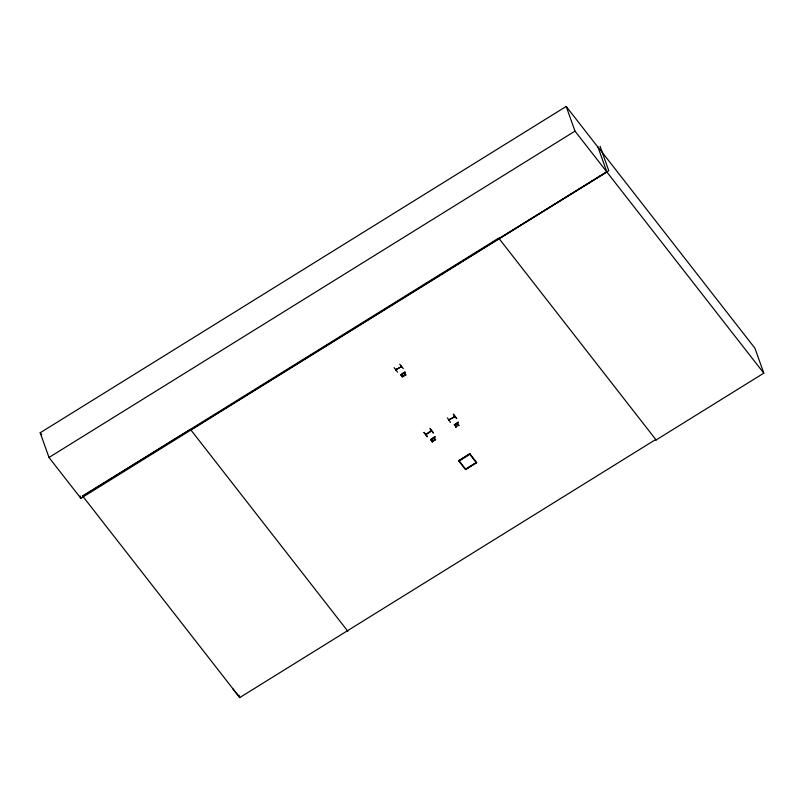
<?xml version="1.0" encoding="UTF-8"?>
<svg xmlns="http://www.w3.org/2000/svg" width="804" height="804" viewBox="0 0 804 804"><rect width="100%" height="100%" fill="white"/><g stroke="black" fill="none" stroke-linecap="round" stroke-linejoin="round"><path stroke-width="1.21" d="M396.523 369.729L396.372 369.257M401.568 366.604L401.166 366.091M431.296 430.632L431.065 431.497L430.753 430.894M454.702 416.552L449.074 419.969L449.607 419.356M449.034 419.517L449.195 420.15C451.898 417.588 456.099 417.005 454.029 416.452M397.528 372.141L394.111 367.649M424.12 432.341L427.426 436.512M447.406 417.899L450.491 422.412M401.387 374.805C403.719 372.835 401.417 376.222 401.477 375.106M402.523 375.267C401.417 377.116 406.261 375.086 402.573 376.895A1.095 0.884 -19.6 0 1 402.04 376.684L401.99 375.398L401.91 376.543M400.985 374.976C404.09 372.383 399.075 375.237 402.07 375.599M403.839 375.488L402.492 376.453L402.492 374.905M425.798 434.441L426.542 434.24L426.241 433.738M404.09 375.81L402.502 376.694A1.095 0.884 -19.6 0 1 401.97 376.473M423.879 432.512L427.225 436.843M401.467 366.674L401.327 366.061M425.899 434.351L431.145 430.663M454.742 416.814L454.572 416.191M655.672 439.537L656.044 440.009L763.8 373.146L754.916 348.192L597.874 146.81L606.839 171.966L80.832 498.309L48.994 457.476L40.2 432.773L566.197 106.44L598.035 147.273M48.994 457.476L574.991 131.132L566.197 106.44M190.779 429.838L606.759 171.765M401.186 366.111L400.874 366.564M401.447 366.423L395.849 369.9M401.508 366.614L395.97 369.639M399.749 364.132L403.266 368.594M402.573 373.498C408.723 370.674 401.769 372.955 402.854 373.971L403.779 373.146L405.819 375.126L404.171 372.905L405.819 375.126M404.241 373.116L404.955 372.021M402.673 374.302L402.372 373.759M455.717 424.723L454.31 424.562L455.486 424.311L455.185 425.055L455.486 424.311M455.757 423.929C462.983 418.924 452.119 426.813 456.893 423.376C462.25 430.029 453.958 418.522 458.933 425.356M432.663 438.451L434.833 436.703L434.12 437.788L435.115 437.175M432.522 438.381L434.833 436.703M457.355 423.336L458.069 422.241M431.979 441.466L433.436 440.562L431.979 441.466L432.261 441.939L433.838 440.481C429.959 441.185 433.266 436.964 431.477 439.919M455.647 427.386L456.843 426.05M431.577 439.878L434.019 440.592L432.261 441.939M457.024 426.281L455.396 426.944M435.296 440.049C436.21 439.657 433.848 439.647 433.657 437.828M458.652 460.692L469.858 453.737L476.682 462.591L465.476 469.546L458.722 460.893L469.858 453.737M459.144 460.732L469.737 454.17L476.189 462.551L465.596 469.114L459.225 460.943L469.737 454.17M82.601 496.008L190.417 429.366L347.82 631.23M499.073 238.567L608.789 170.76L600.065 146.258M453.386 414.241L456.742 418.613L453.406 414.261M430.13 428.703L433.467 433.054L430.11 428.683M431.547 431.175L425.909 434.592L425.748 433.969M449.547 419.638L449.426 419.286M396.111 370.031L395.799 369.428M432.572 438.974L431.376 438.773L430.964 440.009M401.98 375.378L400.905 374.915M396.472 369.518L396.191 369.187M433.436 440.562L430.984 439.949M433.517 440.773L431.055 440.16L432.24 438.441M232.869 688.847L239.773 697.56L655.742 439.486L656.114 439.959L498.711 238.095L82.732 496.179L239.773 697.56L238.939 695.229M574.991 131.132L763.8 373.146M456.963 423.577L458.541 425.597M455.104 424.854L456.381 426.592M454.31 424.562L455.999 426.823M434.049 437.587L435.698 439.808M40.2 432.773L41.718 434.713M476.682 462.591L465.476 469.546M454.009 416.532L454.2 417.085M430.733 430.974L430.914 431.527M79.998 495.957L80.832 498.309"/></g></svg>
